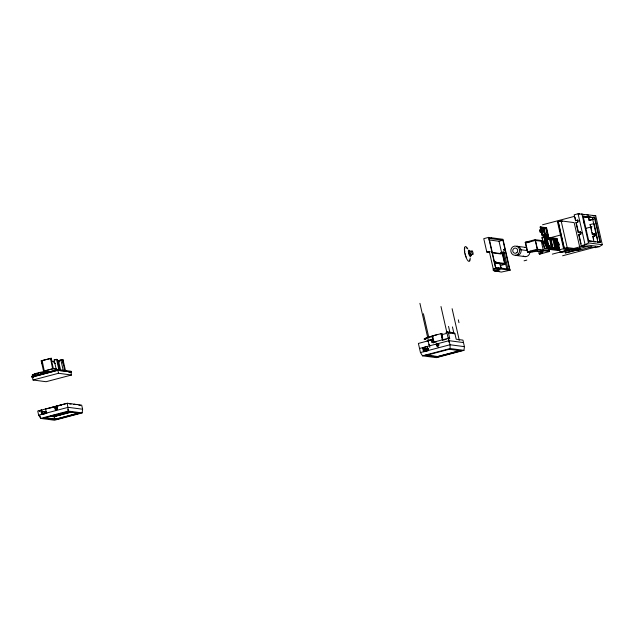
<?xml version="1.0" encoding="UTF-8"?>
<svg xmlns="http://www.w3.org/2000/svg" width="634" height="634" viewBox="0 0 634 634"><rect width="100%" height="100%" fill="white"/><g stroke="black" fill="none" stroke-linecap="round" stroke-linejoin="round"><path stroke-width="0.95" d="M581.64 232.409L581.743 232.876M508.912 269.64L509.031 270.155M509.157 269.989L509.15 269.83M544.352 243.076C543.861 244.431 543.489 240.088 544.289 242.648M578.953 220.616L579.064 221.084M595.239 246.991L595.405 247.411L595.366 246.951M595.738 234.271L595.841 234.738M587.258 216.535L587.322 217.494L590.048 217.24M588.495 217.652L589.263 220.37L588.946 218.302M56.164 406.164L37.723 411.046L38.65 415.119L40.695 418.4L54.484 420.223L82.151 412.916L82.61 409.223L81.683 405.15L67.267 403.248L56.164 406.164L56.64 408.248L56.188 408.407M433.157 340.299L431.231 340.046L418.392 343.43L420.461 352.552L422.506 355.832L436.295 357.655L463.961 350.348L464.421 346.655L462.939 340.125L456.203 339.238L454.958 333.785L453.73 332.747L447.224 331.883L446.288 332.137L446.106 333.547L441.541 334.752L442.786 340.204L446.241 339.293M580.467 232.718L580.641 232.971M503.673 249.645L503.84 250.359M539.732 230.427L540.303 231.989L542.038 231.299L541.721 229.904L539.661 230.142L542.292 229.698L542.736 231.664L540.747 232.195L540.136 230.213L540.731 231.687M542.411 242.236L544.971 241.506L542.419 242.196L542.847 243.773L544.051 243.337M591.855 226.504L591.966 226.972M54.873 406.933L56.6 406.529L56.22 406.711M436.422 344.016L436.866 346.116L438.783 345.609C440.258 342.344 434.314 343.715 437.175 346.156M494.243 268.761L493.125 269.577L493.347 270.559L501.304 272.073L510.029 270.235L503 239.295L488.584 237.393L483.766 238.661L486.825 252.11L489.702 252.491M580.712 232.979L580.934 233.986L578.636 234.469L581.204 245.746L595.611 247.648L599.51 246.626L602.3 244.716L595.714 215.742L578.065 213.777L574.174 214.807L575.498 220.664L577.804 220.172L575.498 220.664M54.833 406.513L55.309 408.605L55.887 408.486M428.077 340.918L428.418 340.807M428.972 344.444L429.567 344.317M429.321 345.942L429.765 345.823M429.598 347.17L430.05 347.052M447.85 338.445L448.579 338.287L447.905 338.461M437.714 345.934L438.102 345.831M448.5 340.878L448.951 340.759M437.991 347.163L438.443 347.044M448.785 342.106L449.229 341.988M540.572 252.419L540.747 253.164L541.808 252.57L541.642 251.825M602.3 244.716L588.51 242.901L585.095 244.716L581.204 245.746M45.434 409.073L46.67 413.003L46.282 413.233M43.532 414.604L42.795 411.339L41.693 411.569L46.163 411.783L46.536 413.416M427.245 346.505L428.172 350.578M560.258 221.575L561.28 221.25M429.258 340.323L432.776 339.325M429.733 345.054L429.091 345.205L428.109 340.894M560.107 221.559L560.979 221.361M438.474 345.07L437.706 345.197M561.304 221.488L561.756 221.226M448.515 340.078L448.674 340.03M542.553 224.777L574.634 216.305M559.917 221.543L557.389 221.456L563.602 248.79L577.637 250.398L563.602 248.79M576.75 250.192L580.213 249.281L574.158 222.613L561.138 220.894L558.277 221.646L564.339 248.314L577.352 250.034M539.661 230.142L540.889 230.3L540.144 227.027L546.532 227.638L548.465 236.165L542.078 235.547L541.333 232.266L540.049 231.822M582.67 216.574L584.231 216.162M541.048 229.69L540.675 228.05L543.607 228.208L545.097 234.762L542.165 234.604L541.42 231.331M584.564 216.654L584.675 217.145L587.013 216.527M49.563 371.952L43.556 371.159L41.202 360.825L51.275 358.281L51.948 361.245L53.327 361.428L54.564 363.48L55.364 363.583M543.607 228.208L543.029 228.359L544.519 234.913M51.275 358.281L41.202 360.825M543.496 228.422L546.437 228.581L547.927 235.135L545.779 235.079M546.532 227.638L544.02 227.535M589.192 216.511L584.675 217.145M587.322 217.494L589.66 216.876M540.873 230.071L540.453 230.475M540.675 228.05L546.437 228.581M488.917 239.921L499.029 241.261L502.905 240.231L509.49 269.212L495.701 267.389L489.115 238.416L502.905 240.231M540.12 231.014L541.761 230.586M582.9 216.321L592.299 217.565L594.201 217.058M56.474 370.311L54.128 359.993L56.529 359.359L57.274 359.454L59.62 369.773M57.274 359.454L54.128 359.993M540.113 232.107L542.736 231.664M578.176 232.456L580.482 231.973L578.176 232.456L575.957 222.677L577.954 222.146L577.495 220.133M575.957 222.677L577.598 222.368M582.67 216.352L594.969 217.787L600.541 242.346L597.347 242.109M541.333 232.266L541.911 232.115L542.664 235.428M52.614 361.61L53.327 361.428M589.105 220.355L593.155 219.348L589.263 220.37M64.755 370.446L62.409 360.128L60.856 359.93L58.455 360.564L60.801 370.882M57.425 361.214L63.02 359.827L65.365 370.161L64.652 370.351M58.59 361L63.02 359.827M469.144 253.307L469.992 253.077M542.165 234.604L545.097 234.762M542.078 235.547L548.465 236.165M62.703 362.941L63.416 362.759L62.742 359.795M571.638 249.851L561.787 252.451L560.234 252.245L557.048 238.511L543.901 236.783L541.904 237.306L542.981 242.037L542.347 241.95M594.01 241.942L592.735 236.331L595.049 235.848L594.589 233.827L592.283 234.318L590.064 224.579L594.113 223.572L597.442 238.891M486.825 252.11L490.082 251.563L487.76 251.864M542.704 251.23L542.878 251.975L537.355 251.246L527.551 252.546L525.221 242.291L535.08 239.692L542.815 240.706M525.221 242.291L529.707 241.768M535.255 240.437L525.665 243.076M43.556 371.159L53.343 368.568L56.783 369.028M504.347 249.55L503.57 249.717M34.347 373.822L40.314 372.356L40.853 374.749M38.832 372.8L45.149 371.136M550.146 237.774L560.543 235.032M585.634 228.406L591.054 226.98M37.279 373.386L37.604 374.821L38.476 374.94L38.151 373.497L37.279 373.386L33.713 374.322L34.046 375.764L34.91 375.875M34.585 374.44L38.151 373.497M40.814 373.109L47.13 371.445L49.064 371.698M32.492 376.184L32.326 375.447L32.802 375.32M40.766 373.164L42.399 372.626M508.08 269.585L504.109 252.094L500.472 252.586L500.694 253.568L502.54 253.212M33.768 377.317L31.843 377.064L31.7 376.422L57.813 369.535L71.238 371.31L71.388 371.944L69.518 372.435M54.104 370.755L50.276 371.762L44.507 371.001L52.868 368.79L56.719 369.297M54.817 370.565L56.727 370.058M504.109 252.094L501.637 252.744L499.029 241.261M31.843 377.064L57.956 370.177L71.388 371.944M32.374 377.008L57.837 370.288L70.857 371.999L68.971 372.499M553.395 239.834L554.33 239.589L556.256 248.06L555.321 248.306M503.396 253.323L504.648 253.117M555.97 240.175L556.914 239.929L558.839 248.401L557.896 248.647L555.97 240.175L550.978 239.517M61.601 370.668L63.202 370.248L60.856 359.93M542.791 243.916L545.422 243.472L543.425 244.003L542.728 243.63M578.636 234.469L580.934 233.986M32.223 376.366L33.055 380.004L58.518 373.283L71.539 375.003L70.715 371.365M592.283 234.318L594.589 233.827M557.429 243.678L558.752 243.329L559.204 245.295L558.562 245.207M537.244 249.194L527.662 251.833M527.551 252.546L537.41 249.947L549.432 251.532L548.87 249.027M544.503 248.726L546.492 248.203L559.64 249.939L557.651 250.462L544.503 248.726L543.132 242.687M592.735 236.331L595.049 235.848M494.995 262.159L495.939 261.913L496.16 262.896L499.806 263.372L501.003 268.65M71.539 375.003L46.076 381.716L33.055 380.004M495.756 263.292L498.364 262.603L504.553 263.419M540.113 251.611L543.425 250.739L541.095 240.484M554.845 248.251L555.788 247.997L553.862 239.525L552.919 239.771L554.845 248.251L552.903 247.989M540.85 251.714L541.016 252.467L542.878 251.975M499.806 263.372L498.863 263.625L504.775 264.402L502.223 253.164M541.951 252.601L539.122 253.346L539.574 254.131L549.432 251.532M538.765 251.603L539.296 254.099L542.125 253.346L540.747 253.164M563.729 248.473L567.2 247.561L580.213 249.281M559.663 249.733L564.141 248.544M504.775 264.402L500.511 265.527L501.106 268.166M489.289 251.46L493.268 268.951L495.614 268.333L510.029 270.235M524.064 260.82L526.791 260.106M552.325 254.147L584.603 245.627M560.234 252.245L570.085 249.645M574.127 249.947L587.663 246.372M494.797 271.217L500.004 269.838L493.268 268.951M564.989 251.246L565.37 252.918L575.22 250.319M575.965 250.422L565.37 252.918M578.042 250.462L591.577 246.888M562.596 255.779L595.263 247.125M46.512 413.17L42.486 414.232L41.559 410.158L38.975 410.84L40.148 410.99L39.68 411.117M45.593 409.096L53.961 406.885M66.649 403.533L56.497 406.093L57.258 409.532L55.38 410.032L54.564 406.584L55.198 406.671M50.696 407.86L61.593 404.983M38.65 415.119L68.195 407.321L82.61 409.223M43.064 414.2L46.884 413.194M53.264 416.379L52.519 416.578L53.692 416.736L70.081 412.409M50.554 415.952L54.318 416.443L71.507 411.91M44.855 417.64L55.776 419.082L78.291 413.138M76.968 413.645L54.992 419.439L54.318 416.443M79.337 413.384L67.505 411.823L44.055 418.012L55.887 419.573L79.337 413.384L79.226 412.892M433.379 342.645L431.889 336.075L436.778 334.784M434.092 342.463L432.602 335.885L441.676 333.492L442.294 335.014M431.889 336.075L432.84 335.925M441.953 333.532L440.963 333.682L442.453 340.252M452.795 332.993L453.73 332.747M426.975 340.815L433.117 339.198M429.408 340.371L428.378 340.442M431.231 340.046L431.825 342.629L448.523 338.223L449.696 338.382L448.452 332.929L447.224 331.883M432.99 342.788L436.549 341.845M447.969 338.833L449.696 338.382M419.534 348.478L449.078 340.68L463.494 342.582M423.647 347.519L427.467 346.505M436.049 344.246L437.959 343.739M438.546 344.928L436.977 345.316L437.769 345.189M425.168 348.898L428.021 348.145M428.544 349.913L424.867 350.84L424.542 349.397L428.109 348.454M428.085 348.811L424.542 349.397M424.867 350.84L428.433 349.897M420.461 352.552L450.005 344.753L464.421 346.655M424.534 351.648L428.267 350.657M422.506 355.832L450.172 348.534L463.961 350.348M425.866 355.444L449.316 349.255L461.148 350.816L461.037 350.325L437.587 356.514L425.755 354.953L425.866 355.444L437.698 357.005L461.148 350.816M437.761 356.625L459.737 350.824M31.7 376.422L32.786 376.564L32.374 374.726L33.547 374.417L33.967 376.255M74.685 404.223L73.75 404.468L77.285 404.571M459.206 339.864C460.411 339.467 457.97 340.157 459.151 339.769L452.113 308.71M560.86 221.591L562.263 221.163L561.201 221.306M41.559 410.158L40.774 410.238L41.701 414.319L42.486 414.232M423.211 347.567L422.585 347.67L423.512 351.751C426.103 351.925 421.016 342.051 424.138 351.648M561.851 221.155L561.415 221.266M592.481 215.679L595.714 215.742M438.34 343.58L438.34 344.951M50.522 358.464L52.63 368.758M42.161 360.675L44.269 370.969M579.722 213.999L578.065 213.777L585.095 244.716L599.51 246.626M581.386 214.221L584.31 214.601M586.957 214.95L588.503 215.156M594.969 217.787L583.137 216.226L588.717 240.785L600.541 242.346M590.064 224.579L590.492 225.11M540.144 227.027L542.078 227.281M541.317 232.036L541.911 232.115M547.927 235.135L545.565 234.826L544.075 228.272M588.249 240.904L595.524 241.871M548.592 238.661L550.423 238.907M556.914 239.929L544.701 238.313L546.627 246.792L558.839 248.401M544.432 238.653L546.231 238.891M547.142 239.073C547.855 241.847 544.875 235.903 550.011 239.39M544.527 240.936L547.102 241.277M558.118 243.242L558.752 243.329M543.187 241.483L535.492 240.468L537.481 249.225L549.028 250.747L548.664 249.146M545.113 241.736L547.039 241.99M556.573 245.738L557.207 245.818M549.131 248.861L550.962 249.107M525.634 247.403L516.869 246.246A4.636 4.406 -82.5 0 1 521.1 251.555A4.636 4.406 -82.5 0 1 515.482 255.343M519.508 249.55L526.878 250.525M541.016 252.467L541.808 252.57M516.623 255.518L525.388 256.675M491.35 252.34L500.694 253.568M492.586 252.871L501.232 254.012M468.605 253.235L469.62 253.37M494.211 261.683L495.939 261.913M496.065 263.253L497.745 263.475M493.347 270.559L495.202 270.805M497.064 271.051L498.926 271.297M446.288 332.137L449.07 332.501M448.452 332.929L454.958 333.785M436.39 344.032L437.064 344.103M455.577 349.603L457.399 349.841M423.203 348.589L426.302 349.001M425.462 349.635L424.376 349.493L424.796 351.331M428.529 355.69L430.391 355.936M433.18 356.3L435.97 356.673M40.021 372.427L42.106 372.705M32.374 374.726L33.459 374.868M32.326 375.447L32.794 375.51M69.312 403.89L71.087 404.12M78.798 405.142L80.431 405.356M57.068 408.201L55.19 408.692M82.151 412.916L68.361 411.101L40.695 418.4L40.1 415.785M71.032 411.815L72.855 412.052M75.589 412.409L77.403 412.655M41.392 411.157L42.795 411.339M60.523 414.866L60.317 413.257M45.149 413.083L45.965 413.186M41.575 414.018L42.407 414.129M56.489 415.928L56.283 414.319M556.945 245.635L556.612 245.001M504.505 250.129L504.355 249.709M577.899 220.981L577.891 221.393M594.494 217.914L600.073 242.465M592.592 217.525L593.004 219.324M592.299 217.565L597.997 242.648M594.272 233.787L594.732 235.8M590.912 226.956L591.752 230.657M592.172 232.504L592.592 234.358M593.265 237.306L593.693 239.192M583.526 220.133L584.382 223.905M581.933 213.927L588.51 242.901M580.173 231.925L580.633 233.938M575.078 217.454L575.815 220.703M576.274 222.716L578.493 232.496M578.953 234.509L581.077 243.868M561.138 220.894L567.2 247.561M557.999 221.29L564.212 248.623M556.494 241.134L558.221 248.726M555.265 239.985L555.693 241.879M556.129 243.773L557.001 247.625M555.004 239.509L557.167 249.003M550.946 239.137L552.872 247.617M552.563 247.577L550.637 239.097L549.694 239.343L551.62 247.823M550.225 240.326L551.937 247.862M546.381 229.69L547.673 235.365M545.866 228.731L547.356 235.293M547.166 238.638L549.092 247.117M543.901 236.783L546.492 248.203M541.254 227.899L542.102 231.584M542.189 231.996L542.744 234.453M544.337 241.427L544.788 243.393M540.715 226.877L541.46 230.15M542.173 237.821L544.551 248.259M535.08 239.692L537.41 249.947M537.18 250.501L537.355 251.246M531.871 251.27L532.037 252.015M530.492 251.088L530.658 251.841M525.499 242.331L527.829 252.586M502.936 251.936L506.915 269.426M502.754 254.139L504.87 263.459M498.364 262.603L498.586 263.586M488.584 237.393L495.614 268.333M458.334 319.853L458.984 322.706M452.446 326.914L453.952 333.532M448.531 326.399L450.037 333.016M448.523 338.223L450.005 344.753L450.172 348.534M440.979 306.531L448.333 338.921M441.676 333.492L442.746 338.184M437.587 356.514L437.698 357.005M432.166 336.115L432.665 338.334M432.935 341.219L433.307 342.828M423.417 313.735L428.901 337.882M419.922 303.337L428.576 341.441M67.267 403.248L68.361 411.101L67.965 409.358M58.566 365.897L59.16 368.497M56.529 359.359L58.875 369.677M57.813 369.535L57.956 370.177M57.694 369.646L58.518 373.283M50.997 358.242L53.343 368.568M56.973 406.83L57.29 408.217M56.481 408.304L56.791 409.659M55.467 406.695L55.855 408.415M55.546 408.558L55.847 409.905M55.776 419.082L55.887 419.573M41.654 361.602L42.161 363.829M53.319 415.104L53.692 416.736M40.045 372.317L40.584 374.71M45.577 411.712L45.949 413.336M45.109 411.831L45.474 413.463M44.792 411.973L45.165 413.606M41.4 410.135L42.327 414.216M529.921 252.11A4.636 4.406 -82.5 0 1 523.201 256.017M524.484 247.545A4.636 4.406 -82.5 0 1 526.767 247.585M470.182 257.975A7.679 2.227 75.2 0 1 467.306 259.9A7.679 2.227 75.2 0 1 464.373 248.964A7.679 2.227 75.2 0 1 467.765 248.948M470.864 255.082A3.297 0.959 75.2 0 1 469.525 255.724A3.297 0.959 75.2 0 1 468.407 250.834A3.297 0.959 75.2 0 1 470.143 251.888M466.188 257.095A6.919 2.013 75.2 0 1 465.142 253.703M464.817 251.975A6.919 2.013 75.2 0 1 464.667 250.39M464.69 249.043A6.919 2.013 75.2 0 1 464.888 248.037M466.362 247.585A6.919 2.013 75.2 0 1 467.028 248.322M469.667 259.932A6.919 2.013 75.2 0 1 469.303 260.534M471.442 254.488A2.584 0.753 75.2 0 1 470.642 255.367A2.584 0.753 75.2 0 1 469.517 252.189A2.584 0.753 75.2 0 1 470.119 250.755M470.8 254.638A1.537 0.444 75.2 0 1 470.222 253.838M470.095 253.473A1.537 0.444 75.2 0 1 470.127 251.65M470.198 254.464A1.537 0.444 75.2 0 1 469.247 253.695A1.537 0.444 75.2 0 1 469.414 251.944M425.327 339.285A7.679 0.872 -12.8 0 1 425.366 338.287A7.679 0.872 -12.8 0 1 433.077 336.186M425.945 339.103A6.919 0.785 -12.8 0 1 431.168 336.686M57.464 361.61A4.636 4.406 -82.5 0 1 58.605 361.467M58.217 361.443A4.636 4.406 -82.5 0 1 59.271 361.927M491.382 238.051L491.564 238.511L491.39 238.012M498.689 268.079L498.871 268.539L498.696 268.039M505.092 249.439L505.274 249.899L505.1 249.4M509.657 269.521L509.839 269.989L509.657 269.521M541.935 230.419L542.118 230.887L541.943 230.38M543.821 231.307L544.154 232.147L543.821 231.307M543.909 242.418L544.099 242.877L543.917 242.378M544.614 242.228L544.804 242.695L544.638 242.164M547.102 230.443L547.435 231.283L547.102 230.443M548.141 238.725L548.481 239.565L548.141 238.725M548.481 245.921L548.822 246.769L548.481 245.921M549.702 245.604L550.043 246.444L549.718 245.524M554.869 243.432L555.21 244.272L554.885 243.361M556.089 243.107L556.43 243.947L556.089 243.107M558.712 244.09L558.903 244.55L558.72 244.05M590.682 226.853L590.864 227.313L590.69 226.813M594.557 234.62L594.74 235.079L594.581 234.556M546.698 238.574L545.755 238.828L547.681 247.3L548.624 247.054L546.698 238.574M557.001 238.986L544.17 237.29L546.54 247.736L559.37 249.424L557.001 238.986M518.247 254.004A4.636 4.406 -82.5 0 0 516.48 246.222A4.636 4.406 -82.5 0 0 510.925 251.817A4.636 4.406 -82.5 0 0 518.247 254.004M516.916 252.546A2.599 2.473 -82.5 0 0 515.925 248.179A2.599 2.473 -82.5 0 0 512.811 251.318A2.599 2.473 -82.5 0 0 516.916 252.546M471.577 251.595A2.029 0.586 75.2 0 0 472.79 254.614A2.029 0.586 75.2 0 0 472.663 251.738A2.029 0.586 75.2 0 0 471.577 251.595"/></g></svg>
